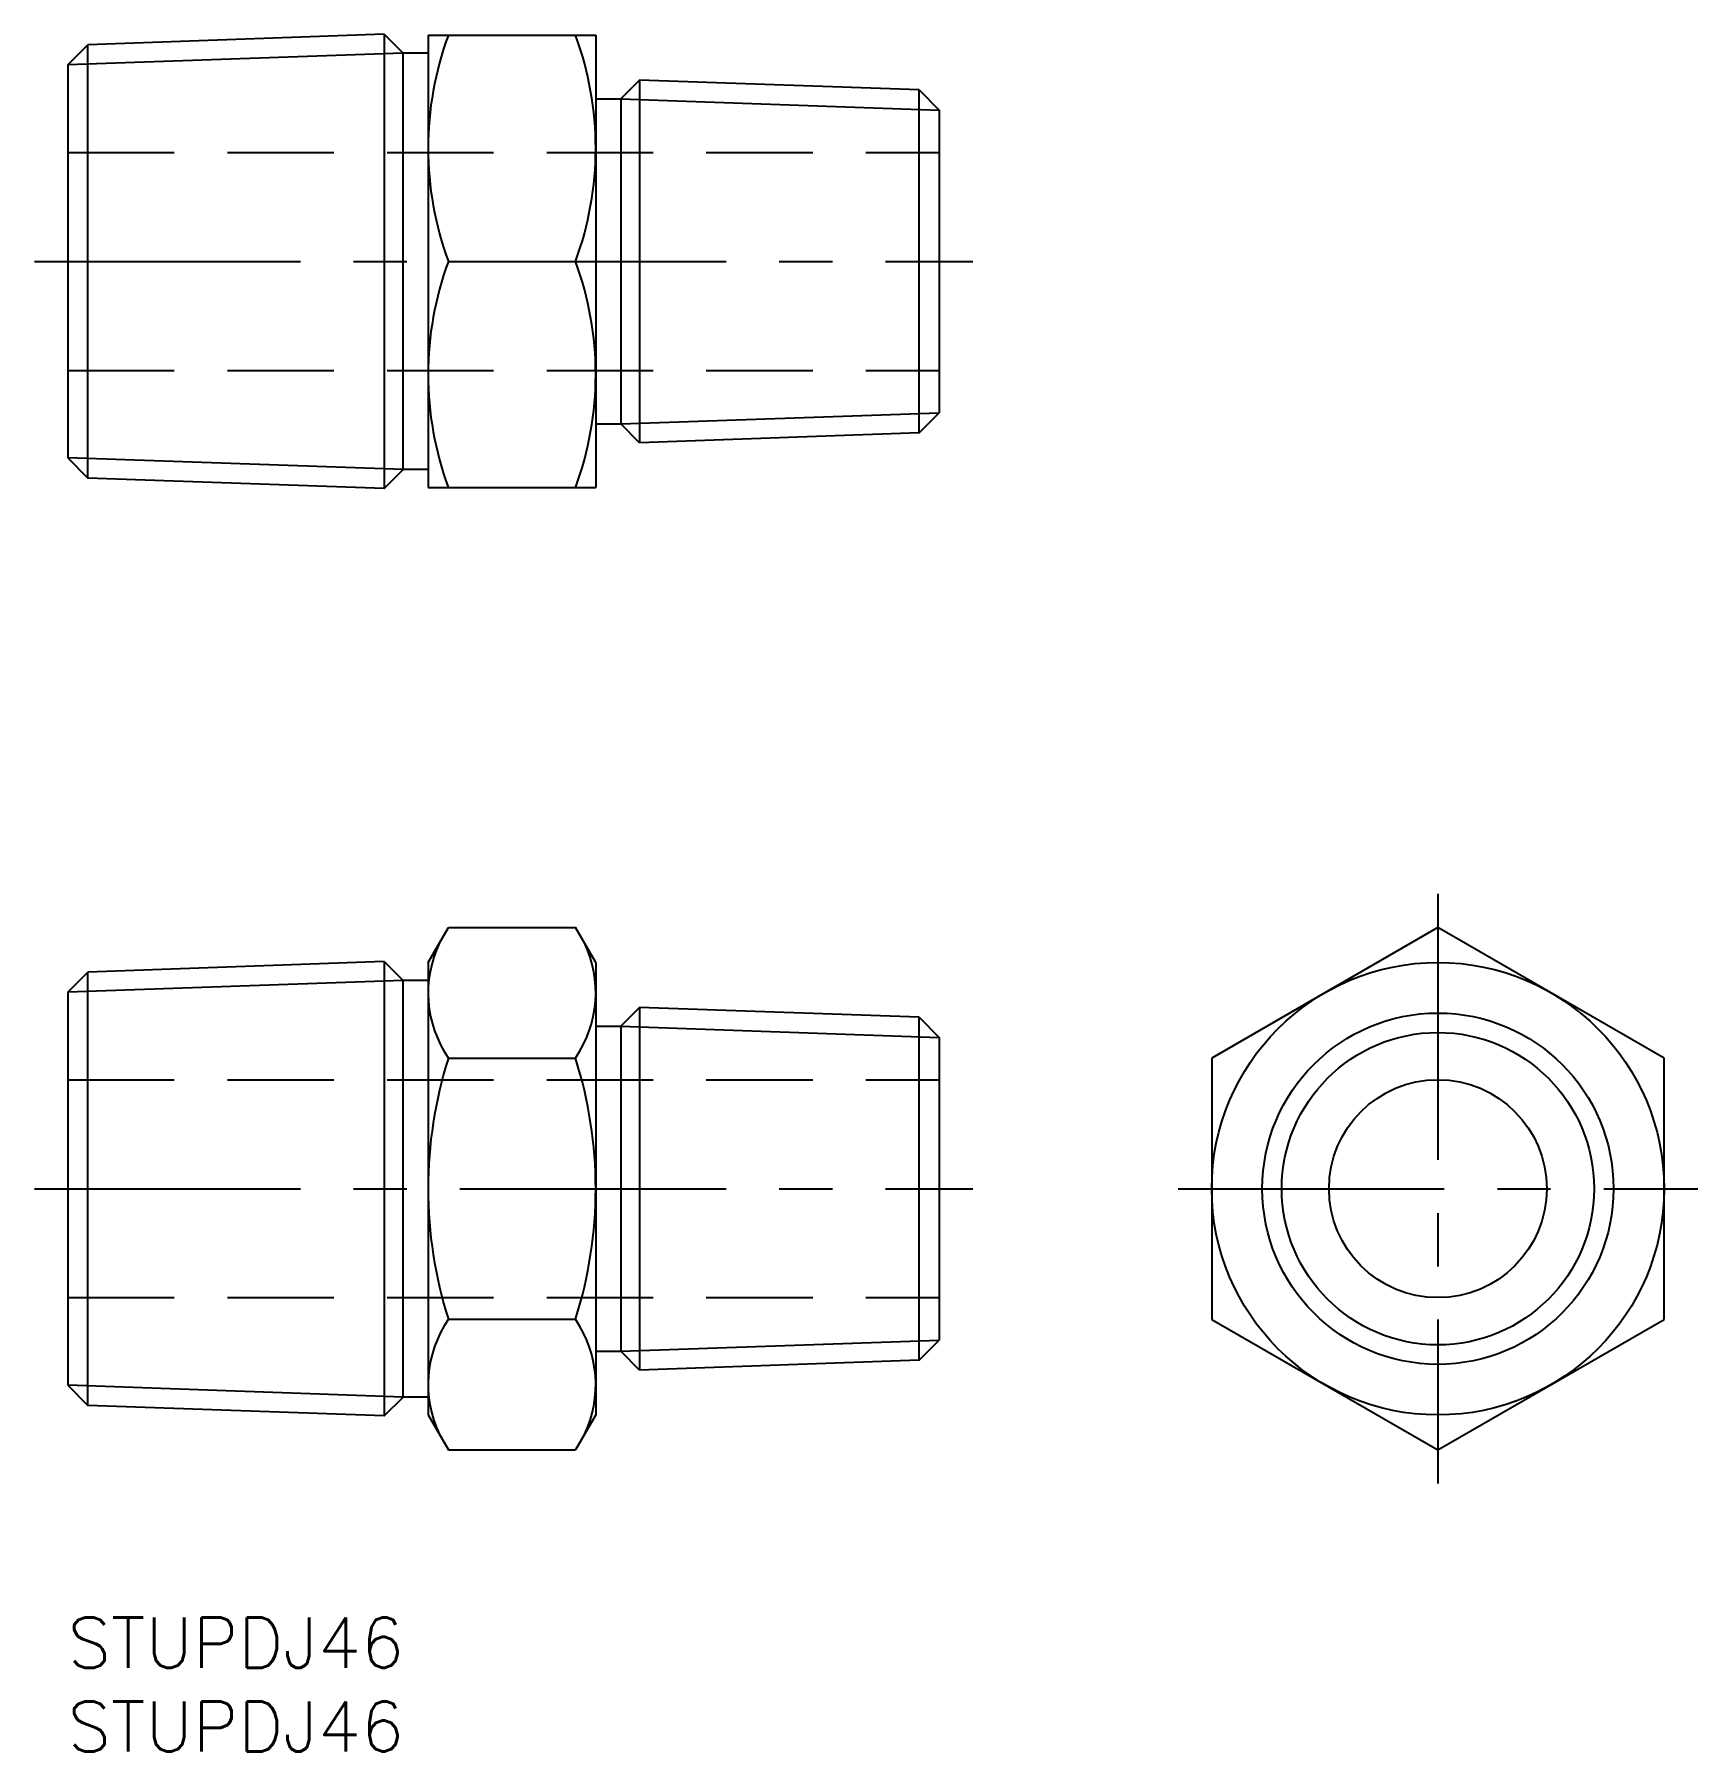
# Model space of a CAD drawing. Extents: x -2 to 97, y -8 to 94.
import ezdxf

# ---------------------------------------------------------------- set-up
doc = ezdxf.new("R2010")
doc.units = 0
doc.header["$LTSCALE"] = 0.5
doc.linetypes.add('CENTER', pattern=[50.8, 31.75, -6.35, 6.35, -6.35])
doc.linetypes.add('DASHED', pattern=[19.05, 12.7, -6.35])
for name, color, linetype in [('MSM_CENTER', 1, 'CENTER'), ('MSM_CONTINUOUS', 7, 'CONTINUOUS'), ('MSM_DASHED', 4, 'DASHED'), ('MSM_NARROW', 5, 'CONTINUOUS'), ('MSM_PART_NUMBER', 7, 'CONTINUOUS')]:
    doc.layers.add(name, color=color, linetype=linetype)
doc.styles.get("Standard").update_dxf_attribs({"font": 'txt.shx', "height": 3, "bigfont": 'bigfont.shx'})

# ---------------------------------------------------------------- blocks, each defined once
blk = doc.blocks.new('*U10')
at = {"layer": 'MSM_PART_NUMBER'}
blk.add_text('STUPDJ46', height=3, dxfattribs=at).set_placement((0, -3))
blk = doc.blocks.new('*U11')
at = {"layer": 'MSM_PART_NUMBER'}
blk.add_text('STUPDJ46', height=3, dxfattribs=at).set_placement((0, -8))

msp = doc.modelspace()

# ---------------------------------------------------------------- linework, layer by layer
at = {"layer": 'MSM_CENTER'}
for p, q in [((-2, 80.92), (54, 80.92)), ((81.76, 43.18), (81.76, 8)), ((-2, 25.59), (54, 25.59)), ((66.26, 25.59), (97.26, 25.59))]:
    msp.add_line(p, q, dxfattribs=at)
at = {"layer": 'MSM_CONTINUOUS'}
for p, q in [((18.88, 94.47), (1.2, 93.85)), ((18.88, 94.47), (20, 93.34)), ((18.88, 94.47), (18.88, 67.37)), ((21.5, 94.42), (21.5, 67.42)), ((21.5, 94.42), (31.5, 94.42)), ((31.5, 94.42), (31.5, 67.42)), ((0, 92.65), (1.2, 93.85)), ((1.2, 67.99), (1.2, 93.85)), ((20, 68.5), (20, 93.34)), ((21.5, 93.34), (20, 93.34)), ((0, 92.65), (0, 69.19)), ((34.12, 91.74), (33, 90.61)), ((50.8, 91.16), (34.12, 91.74)), ((34.12, 91.74), (34.12, 70.1)), ((31.5, 90.61), (33, 90.61)), ((33, 90.61), (33, 71.23)), ((50.8, 70.69), (50.8, 91.16)), ((50.8, 91.16), (52, 89.95)), ((52, 89.95), (52, 71.89)), ((22.71, 80.92), (30.29, 80.92)), ((50.8, 70.69), (52, 71.89)), ((31.5, 71.23), (33, 71.23)), ((34.12, 70.1), (33, 71.23)), ((50.8, 70.69), (34.12, 70.1)), ((0, 69.19), (1.2, 67.99)), ((18.88, 67.37), (1.2, 67.99)), ((18.88, 67.37), (20, 68.5)), ((21.5, 68.5), (20, 68.5)), ((21.5, 67.42), (31.5, 67.42)), ((21.5, 39.09), (22.71, 41.18)), ((22.71, 41.18), (30.29, 41.18)), ((31.5, 39.09), (30.29, 41.18)), ((81.76, 41.18), (68.26, 33.38)), ((95.26, 33.38), (81.76, 41.18)), ((18.88, 39.14), (1.2, 38.52)), ((18.88, 39.14), (20, 38.01)), ((18.88, 39.14), (18.88, 12.04)), ((21.5, 39.09), (21.5, 12.09)), ((31.5, 39.09), (31.5, 12.09)), ((0, 37.31), (1.2, 38.52)), ((1.2, 12.66), (1.2, 38.52)), ((20, 13.16), (20, 38.01)), ((21.5, 38.01), (20, 38.01)), ((0, 37.31), (0, 13.86)), ((34.12, 36.41), (33, 35.28)), ((50.8, 35.82), (34.12, 36.41)), ((34.12, 36.41), (34.12, 14.77)), ((31.5, 35.28), (33, 35.28)), ((33, 35.28), (33, 15.89)), ((50.8, 15.35), (50.8, 35.82)), ((50.8, 35.82), (52, 34.62)), ((52, 34.62), (52, 16.56)), ((22.71, 33.38), (30.29, 33.38)), ((68.26, 33.38), (68.26, 17.79)), ((95.26, 17.79), (95.26, 33.38)), ((30.29, 17.79), (22.71, 17.79)), ((68.26, 17.79), (81.76, 10)), ((81.76, 10), (95.26, 17.79)), ((50.8, 15.35), (52, 16.56)), ((31.5, 15.89), (33, 15.89)), ((34.12, 14.77), (33, 15.89)), ((50.8, 15.35), (34.12, 14.77)), ((0, 13.86), (1.2, 12.66)), ((18.88, 12.04), (1.2, 12.66)), ((18.88, 12.04), (20, 13.16)), ((21.5, 13.16), (20, 13.16)), ((21.5, 12.09), (22.71, 10)), ((31.5, 12.09), (30.29, 10)), ((22.71, 10), (30.29, 10))]:
    msp.add_line(p, q, dxfattribs=at)
for radius in [13.5, 10.48, 6.5]:
    msp.add_circle((81.76, 25.59), radius, dxfattribs=at)
for centre, radius, start, end in [((41, 87.67), 19.5, 159.7438, 200.2562), ((12, 87.67), 19.5, 339.7438, 20.2562), ((41, 74.17), 19.5, 159.7438, 200.2562), ((12, 74.17), 19.5, 339.7438, 20.2562), ((28.4, 37.28), 6.9, 154.3842, 214.3842), ((24.6, 37.28), 6.9, 325.6158, 25.6158), ((47.29, 25.59), 25.79, 162.412, 197.588), ((5.71, 25.59), 25.79, 342.412, 17.588), ((28.4, 13.9), 6.9, 145.6158, 205.6158), ((24.6, 13.9), 6.9, 334.3842, 34.3842)]:
    msp.add_arc(centre, radius, start, end, dxfattribs=at)
at = {"layer": 'MSM_DASHED'}
for p, q in [((0, 87.42), (52, 87.42)), ((0, 74.42), (52, 74.42)), ((0, 32.09), (52, 32.09)), ((0, 19.09), (52, 19.09))]:
    msp.add_line(p, q, dxfattribs=at)
at = {"layer": 'MSM_NARROW'}
for p, q in [((20, 93.34), (0, 92.65)), ((33, 90.61), (52, 89.95)), ((33, 71.23), (52, 71.89)), ((20, 68.5), (0, 69.19)), ((20, 38.01), (0, 37.31)), ((33, 35.28), (52, 34.62)), ((33, 15.89), (52, 16.56)), ((20, 13.16), (0, 13.86))]:
    msp.add_line(p, q, dxfattribs=at)
msp.add_circle((81.76, 25.59), 9.32, dxfattribs=at)

# ---------------------------------------------------------------- block references
at = {"layer": 'MSM_CONTINUOUS'}
for name in ['*U10', '*U11']:
    msp.add_blockref(name, (0, 0), dxfattribs=at)

doc.saveas('drawing.dxf')
